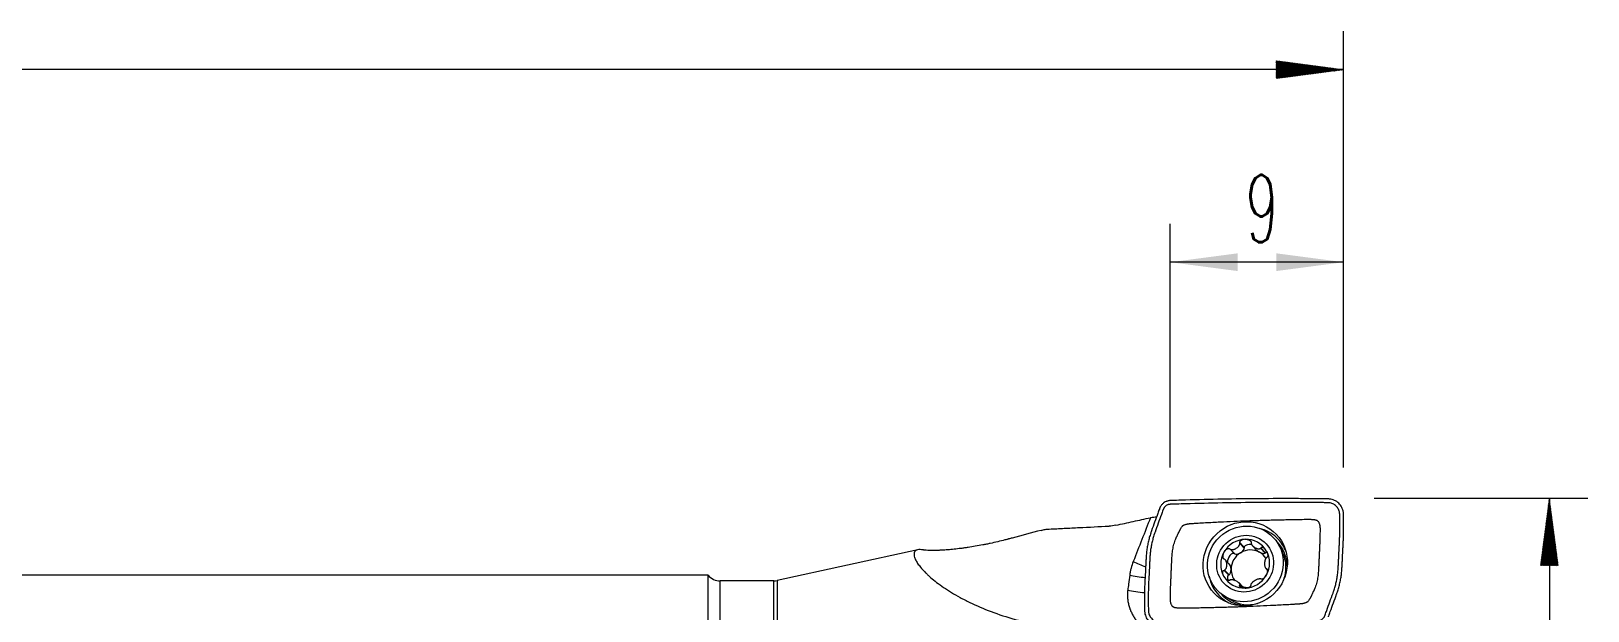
# Model space of a CAD drawing. Header units: millimetres. Extents: x -22 to 263, y -46 to 47.
# Drawn here: x 181.8 to 262.7, y 14.1 to 44.2 of the extents above; entities that cross this region are included whole.
import ezdxf

# ---------------------------------------------------------------- set-up
doc = ezdxf.new("R2010")
doc.units = ezdxf.units.MM
for name, color, linetype in [('1', 4, 'Continuous'), ('2', 7, 'Continuous'), ('SK2', 7, 'Continuous')]:
    doc.layers.add(name, color=color, linetype=linetype)
doc.styles.add('iso_b_vert', font='simplex.shx')
doc.dimstyles.get("Standard").update_dxf_attribs({"dimtxt": 0.18, "dimasz": 0.18, "dimexe": 0.18, "dimexo": 0.0625, "dimgap": 0.09, "dimtad": 1, "dimzin": 0, "dimdsep": 52, "dimtxsty": 'Standard', "dimcen": 0.09, "dimadec": 0, "dimazin": 0, "dimtfac": 1, "dimtdec": 4, "dimtofl": 0, "dimtmove": 0, "dimatfit": 3, "dimfxl": 1, "dimtolj": 1, "dimtzin": 0, "dimarcsym": 0})

# ---------------------------------------------------------------- blocks, each defined once
blk = doc.blocks.new('_U0')
at = {"layer": '2', "lineweight": 13}
for p, q in [((241, 21.5875), (241, 34.25)), ((250, 21.5875), (250, 34.25)), ((250, 32.25), (241, 32.25))]:
    blk.add_line(p, q, dxfattribs=at)
at = {"layer": '2', "lineweight": 18}
for points in [[(241, 32.25), (244.499998, 32.710784), (244.500002, 31.789216)], [(250, 32.25), (246.500002, 31.789216), (246.499998, 32.710784)]]:
    blk.add_solid(points, dxfattribs=at)
at = {"layer": '2', "lineweight": 18, "insert": (244.902767, 33.282634), "char_height": 3.5, "attachment_point": 7, "line_spacing_factor": 1.084337, "style": 'iso_b_vert'}
blk.add_mtext('\\W0.5742;9', dxfattribs=at)

msp = doc.modelspace()

# ---------------------------------------------------------------- hatches: boundary and pattern name
at = {"layer": '2', "lineweight": 13}
h = msp.add_hatch(dxfattribs=at)
h.set_pattern_fill('ANSI31', color=256, scale=0.0062, style=0)
h.paths.add_polyline_path([(260.685, 20), (261.146, 16.5), (260.224, 16.5)])
at = {"layer": 'SK2', "lineweight": 13}
h = msp.add_hatch(dxfattribs=at)
h.set_pattern_fill('ANSI31', color=256, scale=0.0062, style=0)
h.paths.add_polyline_path([(250, 42.25), (246.5, 41.789), (246.5, 42.711)])

# ---------------------------------------------------------------- linework, layer by layer
at = {"layer": '1', "lineweight": 18}
for p, q in [((227.883, 17.314), (220.585, 15.715)), ((244.093, 17.355), (244.332, 17.104)), ((244.349, 17.095), (244.332, 17.104)), ((244.606, 17.667), (244.844, 17.416)), ((244.844, 17.416), (244.844, 17.396)), ((245.274, 17.523), (245.5, 17.285)), ((245.706, 17.408), (245.945, 17.156)), ((245.945, 17.156), (245.928, 17.146)), ((246.802, 17.241), (246.652, 17.53)), ((243.799, 16.246), (244.038, 15.995)), ((244.082, 16.555), (243.848, 16.8)), ((245.961, 16.344), (246.056, 16.244)), ((246, 16.319), (246.053, 16.263)), ((217, 15.996), (61, 15.996)), ((217, -15.996), (217, 15.996)), ((220.413, 15.696), (217.625, 15.696)), ((244.054, 16.006), (244.038, 15.995)), ((244.777, 15.368), (244.551, 15.606)), ((244.606, 15.469), (244.727, 15.341)), ((243.858, 14.877), (244.138, 14.712))]:
    msp.add_line(p, q, dxfattribs=at)
at = {"layer": '1', "lineweight": 13}
for p, q in [((244.112, 17.344), (244.349, 17.095)), ((244.607, 17.645), (244.844, 17.396)), ((245.691, 17.395), (245.928, 17.146)), ((243.818, 16.255), (244.054, 16.006)), ((245.985, 16.326), (246.056, 16.251)), ((217.625, -15.696), (217.625, 15.696)), ((220.413, -15.696), (220.413, 15.696)), ((220.585, 15.715), (220.585, -15.715)), ((244.607, 15.487), (244.75, 15.337))]:
    msp.add_line(p, q, dxfattribs=at)
at = {"layer": '1', "lineweight": 18}
for centre, start, end in [((217.625, 16.496), 218.68219, 270), ((220.413, 16.496), 270, 282.36447)]:
    msp.add_arc(centre, 0.8, start, end, dxfattribs=at)
for centre, major_axis in [((244.891, 16.587), (-1.613, -1.531)), ((244.897, 16.58), (1.45, 1.377))]:
    msp.add_ellipse(centre, major_axis=major_axis, ratio=0.967679, dxfattribs=at)
at = {"layer": '1', "lineweight": 13}
msp.add_ellipse((244.886, 16.592), major_axis=(1.088, 1.033), ratio=0.967679, dxfattribs=at)
at = {"layer": '1', "lineweight": 18}
for centre, major_axis, ratio, start_param, end_param in [((244.886, 16.592), (0.935, 0.888), 0.967679, 0.827671, 1.874868), ((244.886, 16.592), (0.935, 0.888), 0.967679, -0.219527, 0.827671), ((245.064, 16.405), (1.537, 1.459), 0.967679, 0, 0.058275), ((245.064, 16.405), (1.537, 1.459), 0.967679, -0.359655, 0), ((244.886, 16.592), (0.935, 0.888), 0.967679, 1.874868, 2.922066), ((244.164, 16.856), (0.15, 0.261), 0.474014, -0.149393, 2.587837), ((245.138, 16.327), (0.721, 0.685), 0.967679, 1.35127, 2.398467), ((244.576, 17.28), (0.257, 0.158), 0.472759, -2.866186, -1.579301), ((244.576, 17.28), (0.257, 0.158), 0.472759, -1.579301, -0.292417), ((245.138, 16.327), (0.721, 0.685), 0.967679, 0.304072, 1.35127), ((245.138, 17.448), (0.298, 0.013), 0.485333, 1.183374, -3.001514), ((245.7, 17.317), (0.259, -0.139), 0.500268, -2.193508, -1.583326), ((245.138, 16.327), (0.721, 0.685), 0.967679, -0.186049, 0.304072), ((245.7, 17.317), (0.259, -0.139), 0.500268, -1.583326, -0.296441), ((246.112, 16.919), (0.148, -0.253), 0.501724, 2.748659, -2.971353), ((244.886, 16.592), (0.935, 0.888), 0.967679, -1.266724, -0.219527), ((245.129, 16.336), (1.383, 1.313), 0.967679, -0.743125, -0.271592), ((244.014, 16.29), (0.003, 0.297), 0.488031, -1.549814, -0.26293), ((244.014, 16.29), (0.003, 0.297), 0.488031, -2.836699, -1.549814), ((245.138, 16.327), (-0.721, -0.685), 0.967679, -0.743125, -0.091212), ((245.129, 16.336), (1.383, 1.313), 0.967679, -1.045209, -0.743126), ((244.886, 16.592), (0.935, 0.888), 0.967679, 2.922066, -2.313922), ((244.164, 15.734), (0.148, -0.253), 0.501724, 2.990086, -1.842014), ((245.138, 16.327), (0.721, 0.685), 0.967679, -2.758016, -2.36476), ((244.886, 16.592), (0.935, 0.888), 0.967679, -2.313922, -1.266724), ((245.064, 16.405), (1.537, 1.459), 0.967679, 3.135563, -2.781921), ((245.129, 16.336), (1.383, 1.313), 0.967679, -2.869984, -2.096464)]:
    msp.add_ellipse(centre, major_axis=major_axis, ratio=ratio, start_param=start_param, end_param=end_param, dxfattribs=at)
at = {"layer": '1', "lineweight": 13}
for centre, major_axis, ratio, start_param, end_param in [((245.064, 16.405), (1.537, 1.459), 0.967679, 0.058275, 0.549444), ((245.114, 16.352), (1.443, 1.37), 0.967679, 0, 0.050618), ((245.114, 16.352), (1.443, 1.37), 0.967679, -0.715833, 0), ((239.633, 16.575), (0.925, -0.379), 0.106268, -2.171321, -1.434695), ((239.497, 16.058), (0.993, -0.122), 0.163521, -2.206158, -1.353915), ((245.064, 16.405), (1.537, 1.459), 0.967679, 2.592068, 3.135563), ((239.402, 15.281), (0.993, -0.122), 0.163521, -2.213788, -1.2806), ((245.114, 16.352), (1.443, 1.37), 0.967679, 3.090992, -2.425743)]:
    msp.add_ellipse(centre, major_axis=major_axis, ratio=ratio, start_param=start_param, end_param=end_param, dxfattribs=at)
at = {"layer": '1', "lineweight": 18}
for points, knots in [([(249.192, 19.758), (249.21, 19.758), (249.245, 19.756), (249.313, 19.746), (249.396, 19.723), (249.488, 19.679), (249.573, 19.621), (249.646, 19.549), (249.706, 19.467), (249.753, 19.375), (249.779, 19.294), (249.792, 19.226), (249.796, 19.188), (249.797, 19.163), (249.798, 19.149), (249.798, 19.135), (249.798, 19.115), (249.799, 19.09), (249.801, 18.992), (249.803, 18.823), (249.805, 18.585), (249.804, 18.348), (249.801, 18.149), (249.797, 18.021), (249.796, 17.966), (249.795, 17.946), (249.795, 17.934), (249.794, 17.924), (249.794, 17.914), (249.793, 17.902), (249.793, 17.887), (249.791, 17.837), (249.788, 17.753), (249.781, 17.594), (249.768, 17.317), (249.751, 17), (249.735, 16.693), (249.727, 16.534), (249.722, 16.435), (249.72, 16.386), (249.715, 16.308), (249.705, 16.172), (249.682, 15.978), (249.643, 15.747), (249.591, 15.517), (249.538, 15.329), (249.496, 15.198), (249.471, 15.123), (249.403, 14.937), (249.287, 14.614), (249.15, 14.235), (249.067, 14.003), (249.033, 13.91), (249.027, 13.894), (249.021, 13.878), (249.013, 13.86), (248.991, 13.817), (248.948, 13.757), (248.879, 13.699), (248.822, 13.668), (248.777, 13.65), (248.739, 13.638), (248.703, 13.632), (248.679, 13.629), (248.667, 13.629), (248.654, 13.628), (248.634, 13.627), (248.609, 13.627), (248.43, 13.621), (247.625, 13.595), (246.192, 13.559), (244.283, 13.532), (242.693, 13.527), (241.58, 13.533), (241.023, 13.538), (240.745, 13.541), (240.606, 13.543), (240.537, 13.544), (240.5, 13.544), (240.48, 13.544), (240.467, 13.545), (240.459, 13.545), (240.45, 13.545), (240.436, 13.546), (240.407, 13.548), (240.347, 13.557), (240.264, 13.58), (240.171, 13.624), (240.087, 13.682), (240.014, 13.754), (239.953, 13.836), (239.907, 13.927), (239.88, 14.009), (239.868, 14.077), (239.864, 14.115), (239.862, 14.14), (239.862, 14.153), (239.861, 14.168), (239.861, 14.188), (239.861, 14.213), (239.859, 14.311), (239.856, 14.48), (239.854, 14.717), (239.855, 14.955), (239.859, 15.153), (239.862, 15.282), (239.864, 15.337), (239.865, 15.357), (239.865, 15.369), (239.865, 15.379), (239.866, 15.389), (239.866, 15.401), (239.867, 15.416), (239.868, 15.466), (239.871, 15.55), (239.878, 15.708), (239.892, 15.986), (239.909, 16.303), (239.925, 16.61), (239.933, 16.769), (239.938, 16.868), (239.94, 16.917), (239.944, 16.995), (239.955, 17.131), (239.978, 17.325), (240.017, 17.556), (240.068, 17.785), (240.121, 17.974), (240.163, 18.105), (240.189, 18.179), (240.256, 18.366), (240.372, 18.688), (240.509, 19.068), (240.593, 19.3), (240.626, 19.393), (240.632, 19.409), (240.638, 19.424), (240.646, 19.443), (240.669, 19.486), (240.712, 19.545), (240.78, 19.604), (240.837, 19.635), (240.882, 19.653), (240.921, 19.665), (240.957, 19.671), (240.98, 19.673), (240.992, 19.674), (241.006, 19.675), (241.025, 19.675), (241.05, 19.676), (241.229, 19.682), (242.035, 19.708), (243.467, 19.744), (245.376, 19.771), (246.967, 19.776), (248.08, 19.77), (248.636, 19.765), (248.944, 19.761), (249.103, 19.759), (249.183, 19.758), (249.192, 19.758)], [0, 0, 0, 0, 0.001953, 0.003906, 0.007812, 0.011719, 0.015625, 0.019531, 0.023438, 0.027344, 0.03125, 0.033203, 0.035156, 0.035645, 0.036133, 0.036621, 0.037109, 0.038086, 0.039062, 0.046875, 0.054688, 0.0625, 0.070312, 0.074219, 0.075195, 0.075684, 0.076172, 0.076416, 0.07666, 0.077148, 0.077637, 0.078125, 0.082031, 0.085938, 0.09375, 0.109375, 0.117188, 0.124023, 0.125, 0.126953, 0.128906, 0.132812, 0.140625, 0.148438, 0.15625, 0.164062, 0.167969, 0.169922, 0.171875, 0.1875, 0.203125, 0.210938, 0.211914, 0.212402, 0.212891, 0.213867, 0.214844, 0.21875, 0.222656, 0.225586, 0.226562, 0.228516, 0.230469, 0.230957, 0.231445, 0.231934, 0.232422, 0.233398, 0.234375, 0.25, 0.3125, 0.375, 0.4375, 0.46875, 0.484375, 0.492188, 0.496094, 0.498047, 0.499023, 0.499634, 0.5, 0.500366, 0.500488, 0.500977, 0.501953, 0.503906, 0.507812, 0.511719, 0.515625, 0.519531, 0.523438, 0.527344, 0.53125, 0.533203, 0.535156, 0.535645, 0.536133, 0.536621, 0.537109, 0.538086, 0.539062, 0.546875, 0.554688, 0.5625, 0.570312, 0.574219, 0.575195, 0.575684, 0.576172, 0.576416, 0.57666, 0.577148, 0.577637, 0.578125, 0.582031, 0.585938, 0.59375, 0.609375, 0.617188, 0.624023, 0.625, 0.626953, 0.628906, 0.632812, 0.640625, 0.648438, 0.65625, 0.664062, 0.667969, 0.669922, 0.671875, 0.6875, 0.703125, 0.710938, 0.711914, 0.712402, 0.712891, 0.713867, 0.714844, 0.71875, 0.722656, 0.725586, 0.726562, 0.728516, 0.730469, 0.730957, 0.731445, 0.731934, 0.732422, 0.733398, 0.734375, 0.75, 0.8125, 0.875, 0.9375, 0.96875, 0.984375, 0.992188, 0.999023, 1, 1, 1, 1]), ([(240.445, 19.465), (240.444, 19.462), (240.44, 19.45), (240.409, 19.365), (240.323, 19.126), (240.187, 18.749), (240.077, 18.443), (240.019, 18.284), (240.017, 18.277)], [0, 0, 0, 0, 0.005762, 0.02963, 0.220574, 0.60246, 0.984346, 1, 1, 1, 1]), ([(241, 19.871), (240.996, 19.871), (240.987, 19.87), (240.971, 19.869), (240.935, 19.866), (240.881, 19.857), (240.824, 19.839), (240.756, 19.812), (240.671, 19.765), (240.568, 19.678), (240.503, 19.588), (240.469, 19.524), (240.457, 19.496), (240.449, 19.476), (240.446, 19.468), (240.445, 19.465)], [0, 0, 0, 0, 0.016627, 0.041512, 0.066396, 0.165935, 0.265474, 0.315244, 0.464552, 0.66363, 0.862708, 0.912477, 0.962247, 0.987131, 1, 1, 1, 1]), ([(248.71, 19.961), (248.556, 19.962), (248.083, 19.967), (246.973, 19.972), (245.381, 19.967), (243.47, 19.94), (242.033, 19.904), (241.231, 19.879), (241.05, 19.873), (241.025, 19.872), (241.009, 19.871), (241.002, 19.871), (241, 19.871)], [0, 0, 0, 0, 0.060095, 0.184039, 0.431927, 0.679814, 0.927702, 0.989674, 0.993547, 0.997421, 0.999357, 1, 1, 1, 1]), ([(249.202, 19.955), (249.191, 19.955), (249.112, 19.956), (248.953, 19.958), (248.799, 19.96), (248.715, 19.961), (248.71, 19.961)], [0, 0, 0, 0, 0.058969, 0.484374, 0.970551, 1, 1, 1, 1]), ([(249.995, 19.155), (249.995, 19.157), (249.995, 19.164), (249.994, 19.177), (249.992, 19.211), (249.987, 19.262), (249.97, 19.351), (249.936, 19.457), (249.875, 19.576), (249.795, 19.683), (249.699, 19.776), (249.589, 19.852), (249.467, 19.909), (249.359, 19.939), (249.27, 19.952), (249.225, 19.954), (249.203, 19.955)], [0, 0, 0, 0, 0.003982, 0.017442, 0.030902, 0.08474, 0.138579, 0.246257, 0.353934, 0.461612, 0.56929, 0.676967, 0.784645, 0.892322, 0.946161, 1, 1, 1, 1]), ([(238.18, 18.589), (238.478, 18.655), (238.776, 18.72), (239.372, 18.851), (239.671, 18.915), (239.97, 18.979)], [0, 0, 0, 0, 0.5, 0.5, 1, 1, 1, 1]), ([(241.673, 18.584), (241.673, 18.584), (241.674, 18.585), (241.676, 18.586), (241.679, 18.587), (241.686, 18.59), (241.7, 18.597), (241.727, 18.608), (241.767, 18.623), (241.803, 18.634), (241.825, 18.64), (241.831, 18.641), (241.834, 18.642), (241.837, 18.643), (241.843, 18.645), (241.852, 18.647), (241.862, 18.649), (241.883, 18.654), (241.916, 18.661), (241.955, 18.667), (241.989, 18.671), (242.015, 18.674), (242.033, 18.676), (242.05, 18.677), (242.048, 18.677), (242.064, 18.678)], [0, 0, 0, 0, 0.000109, 0.007969, 0.015828, 0.031546, 0.062982, 0.125855, 0.2516, 0.377346, 0.408782, 0.416641, 0.4245, 0.432359, 0.440218, 0.471655, 0.503091, 0.518809, 0.628837, 0.754582, 0.817455, 0.880328, 0.9432, 0.974637, 1, 1, 1, 1]), ([(242.064, 18.678), (242.068, 18.678), (242.086, 18.679), (242.144, 18.683), (242.296, 18.692), (242.501, 18.704), (242.955, 18.73), (243.803, 18.774), (244.564, 18.807), (245.135, 18.827), (245.294, 18.833), (245.548, 18.841), (245.992, 18.855), (246.624, 18.872), (247.253, 18.885), (247.706, 18.892), (247.912, 18.895), (248.062, 18.897), (248.12, 18.898), (248.14, 18.898), (248.143, 18.898)], [0, 0, 0, 0, 0.005977, 0.021447, 0.036918, 0.067858, 0.129739, 0.253502, 0.485556, 0.501026, 0.531967, 0.562907, 0.624789, 0.748551, 0.872313, 0.934194, 0.965135, 0.980605, 0.996075, 1, 1, 1, 1]), ([(248.143, 18.898), (248.168, 18.898), (248.179, 18.898), (248.204, 18.898), (248.235, 18.898), (248.278, 18.897), (248.329, 18.894), (248.39, 18.89), (248.452, 18.883), (248.502, 18.876), (248.543, 18.868), (248.583, 18.858), (248.62, 18.841), (248.653, 18.816), (248.673, 18.794), (248.692, 18.769), (248.713, 18.734), (248.73, 18.697), (248.743, 18.658), (248.75, 18.634), (248.756, 18.604), (248.764, 18.564), (248.771, 18.508), (248.775, 18.456), (248.776, 18.421), (248.776, 18.399), (248.776, 18.389), (248.776, 18.384), (248.776, 18.384)], [0, 0, 0, 0, 0.027382, 0.058743, 0.090103, 0.121463, 0.184183, 0.246904, 0.309624, 0.372345, 0.403705, 0.435065, 0.497785, 0.529146, 0.560506, 0.591866, 0.623226, 0.685947, 0.717307, 0.748667, 0.764347, 0.811387, 0.874108, 0.936828, 0.968188, 0.983869, 0.999549, 1, 1, 1, 1]), ([(249.916, 16.386), (249.917, 16.404), (249.919, 16.433), (249.924, 16.531), (249.932, 16.691), (249.947, 16.999), (249.964, 17.318), (249.978, 17.597), (249.986, 17.756), (249.99, 17.84), (249.993, 17.89), (249.993, 17.905), (249.994, 17.918), (249.995, 17.928), (249.995, 17.938), (249.995, 17.95), (249.995, 17.97), (249.996, 18.025), (249.998, 18.154), (250, 18.353), (250, 18.592), (249.999, 18.831), (249.997, 19), (249.996, 19.1), (249.995, 19.125), (249.995, 19.143), (249.995, 19.152), (249.995, 19.155)], [0, 0, 0, 0, 0.020172, 0.030957, 0.106451, 0.19273, 0.365288, 0.451567, 0.494707, 0.537846, 0.543238, 0.548631, 0.554023, 0.55672, 0.559416, 0.564808, 0.570201, 0.580986, 0.624125, 0.710404, 0.796683, 0.882962, 0.969241, 0.980026, 0.990811, 0.996203, 1, 1, 1, 1]), ([(234.288, 18.323), (233.79, 18.191), (233.29, 18.058), (232.728, 17.908), (232.665, 17.892), (232.587, 17.871), (232.572, 17.867), (232.54, 17.858), (232.494, 17.846), (232.446, 17.834), (232.289, 17.793), (232.163, 17.762), (231.907, 17.701), (231.779, 17.672), (231.617, 17.637), (231.584, 17.63), (231.519, 17.617), (231.487, 17.61), (231.389, 17.59), (231.324, 17.577), (231.13, 17.54), (231.002, 17.516), (230.748, 17.473), (230.622, 17.453), (230.436, 17.425), (230.374, 17.416), (230.281, 17.403), (230.25, 17.399), (230.189, 17.391), (230.159, 17.387), (230.007, 17.368), (229.89, 17.354), (229.661, 17.331), (229.551, 17.321), (229.337, 17.304), (229.234, 17.297), (229.11, 17.29), (229.085, 17.289), (229.037, 17.286), (228.966, 17.283), (228.898, 17.281), (228.768, 17.277), (228.687, 17.276), (228.576, 17.277), (228.54, 17.277), (228.49, 17.278), (228.474, 17.279), (228.442, 17.28), (228.427, 17.28), (228.352, 17.284), (228.302, 17.287), (228.239, 17.294), (228.22, 17.297), (228.199, 17.3), (228.195, 17.301), (228.188, 17.302), (228.184, 17.303), (228.173, 17.305), (228.166, 17.307), (228.13, 17.313), (228.103, 17.317), (227.972, 17.331), (227.887, 17.323), (227.759, 17.269), (227.717, 17.224), (227.69, 17.127), (227.687, 17.09), (227.694, 17.007), (227.705, 16.961), (227.726, 16.898), (227.731, 16.885), (227.742, 16.858), (227.759, 16.817), (227.78, 16.775), (227.828, 16.686), (227.867, 16.624), (228.008, 16.425), (228.132, 16.279), (228.33, 16.082), (228.371, 16.041), (228.459, 15.96), (228.505, 15.918), (228.65, 15.793), (228.754, 15.707), (229.091, 15.449), (229.346, 15.273), (229.776, 15.012), (229.927, 14.925), (230.165, 14.795), (230.287, 14.731), (230.413, 14.667), (230.498, 14.624), (230.541, 14.603), (230.932, 14.414), (231.304, 14.254), (232.088, 13.957), (232.502, 13.82), (233.044, 13.666), (233.153, 13.636), (233.375, 13.577), (233.487, 13.549), (233.826, 13.467), (234.055, 13.416), (234.288, 13.37)], [0, 0, 0, 0, 0.0625, 0.0625, 0.070312, 0.070312, 0.072266, 0.072266, 0.074219, 0.078125, 0.078125, 0.09375, 0.09375, 0.109375, 0.109375, 0.113281, 0.113281, 0.117187, 0.117187, 0.125, 0.125, 0.140625, 0.140625, 0.15625, 0.15625, 0.164062, 0.164062, 0.167969, 0.167969, 0.171875, 0.171875, 0.1875, 0.1875, 0.203125, 0.203125, 0.21875, 0.21875, 0.222656, 0.222656, 0.226562, 0.234375, 0.234375, 0.25, 0.25, 0.257812, 0.257812, 0.261719, 0.261719, 0.265625, 0.265625, 0.28125, 0.28125, 0.289062, 0.289062, 0.291016, 0.291016, 0.292969, 0.292969, 0.296875, 0.296875, 0.3125, 0.3125, 0.375, 0.375, 0.4375, 0.4375, 0.46875, 0.46875, 0.5, 0.5, 0.507812, 0.507812, 0.515625, 0.53125, 0.53125, 0.5625, 0.5625, 0.625, 0.625, 0.640625, 0.640625, 0.65625, 0.65625, 0.6875, 0.6875, 0.75, 0.75, 0.78125, 0.78125, 0.796875, 0.804688, 0.804688, 0.8125, 0.8125, 0.875, 0.875, 0.9375, 0.9375, 0.953125, 0.953125, 0.96875, 0.96875, 1, 1, 1, 1]), ([(234.717, 18.39), (234.976, 18.404), (235.235, 18.417), (235.752, 18.443), (236.011, 18.456), (236.786, 18.494), (237.301, 18.519), (237.817, 18.541)], [0, 0, 0, 0, 0.25, 0.25, 0.5, 0.5, 1, 1, 1, 1]), ([(240.017, 18.277), (240.012, 18.264), (240.001, 18.232), (239.977, 18.161), (239.933, 18.024), (239.877, 17.827), (239.824, 17.588), (239.783, 17.346), (239.759, 17.144), (239.748, 17.002), (239.744, 16.94), (239.743, 16.918), (239.743, 16.917)], [0, 0, 0, 0, 0.029559, 0.07354, 0.161503, 0.337428, 0.513353, 0.689279, 0.865204, 0.953166, 0.997148, 1, 1, 1, 1]), ([(241.081, 16.834), (241.083, 16.884), (241.088, 16.977), (241.105, 17.165), (241.132, 17.353), (241.172, 17.54), (241.21, 17.678), (241.248, 17.79), (241.279, 17.869), (241.295, 17.905), (241.306, 17.93), (241.311, 17.941), (241.313, 17.945), (241.313, 17.945)], [0, 0, 0, 0, 0.121163, 0.246485, 0.497129, 0.62245, 0.747772, 0.873094, 0.935755, 0.967086, 0.982751, 0.998416, 1, 1, 1, 1]), ([(241.313, 17.945), (241.314, 17.948), (241.318, 17.957), (241.325, 17.971), (241.333, 17.987), (241.343, 18.009), (241.364, 18.054), (241.394, 18.118), (241.428, 18.19), (241.452, 18.24), (241.467, 18.269), (241.473, 18.284), (241.477, 18.29), (241.477, 18.29)], [0, 0, 0, 0, 0.014067, 0.061013, 0.123608, 0.186204, 0.248799, 0.49918, 0.749561, 0.874752, 0.937347, 0.999943, 1, 1, 1, 1]), ([(241.477, 18.29), (241.48, 18.297), (241.487, 18.311), (241.5, 18.336), (241.511, 18.358), (241.52, 18.374), (241.523, 18.379), (241.526, 18.384), (241.529, 18.391), (241.534, 18.398), (241.545, 18.417), (241.57, 18.458), (241.603, 18.508), (241.635, 18.549), (241.653, 18.567), (241.662, 18.576), (241.667, 18.58), (241.67, 18.583), (241.672, 18.584), (241.673, 18.584)], [0, 0, 0, 0, 0.06245, 0.124961, 0.249982, 0.265609, 0.281237, 0.300772, 0.312492, 0.343748, 0.375003, 0.500024, 0.750066, 0.875088, 0.937598, 0.968853, 0.984481, 0.992295, 1, 1, 1, 1]), ([(244.886, 17.858), (244.853, 17.857), (244.821, 17.853), (244.773, 17.843), (244.757, 17.839), (244.726, 17.829), (244.71, 17.823), (244.681, 17.808), (244.667, 17.8), (244.648, 17.786), (244.641, 17.781), (244.63, 17.77), (244.624, 17.764), (244.617, 17.754), (244.615, 17.751), (244.611, 17.744), (244.609, 17.74), (244.604, 17.729), (244.602, 17.722), (244.6, 17.71), (244.599, 17.706), (244.599, 17.698), (244.599, 17.694), (244.601, 17.682), (244.603, 17.674), (244.606, 17.667)], [0, 0, 0, 0, 0.25, 0.25, 0.375, 0.375, 0.5, 0.5, 0.625, 0.625, 0.6875, 0.6875, 0.75, 0.75, 0.78125, 0.78125, 0.8125, 0.8125, 0.875, 0.875, 0.90625, 0.90625, 0.9375, 0.9375, 1, 1, 1, 1]), ([(244.886, 17.858), (244.919, 17.859), (244.952, 17.858), (245.001, 17.851), (245.018, 17.847), (245.05, 17.839), (245.066, 17.834), (245.097, 17.822), (245.112, 17.815), (245.133, 17.802), (245.14, 17.797), (245.153, 17.787), (245.159, 17.781), (245.17, 17.769), (245.175, 17.762), (245.182, 17.752), (245.184, 17.748), (245.188, 17.741), (245.189, 17.737), (245.193, 17.725), (245.195, 17.717), (245.196, 17.702), (245.195, 17.694), (245.194, 17.686)], [0, 0, 0, 0, 0.25, 0.25, 0.375, 0.375, 0.5, 0.5, 0.625, 0.625, 0.6875, 0.6875, 0.75, 0.75, 0.8125, 0.8125, 0.84375, 0.84375, 0.875, 0.875, 0.9375, 0.9375, 1, 1, 1, 1]), ([(248.768, 17.853), (248.768, 17.853), (248.768, 17.848), (248.767, 17.829), (248.766, 17.799), (248.763, 17.743), (248.758, 17.633), (248.751, 17.475), (248.742, 17.286), (248.734, 17.097), (248.726, 16.907), (248.717, 16.719), (248.71, 16.565), (248.704, 16.431), (248.702, 16.368), (248.7, 16.341), (248.7, 16.341)], [0, 0, 0, 0, 0.001347, 0.016946, 0.032546, 0.063745, 0.126144, 0.250941, 0.375739, 0.500536, 0.625333, 0.750131, 0.874928, 0.937327, 0.999725, 1, 1, 1, 1]), ([(248.776, 18.384), (248.776, 18.381), (248.776, 18.367), (248.776, 18.344), (248.775, 18.311), (248.774, 18.227), (248.773, 18.12), (248.771, 18.019), (248.77, 17.961), (248.77, 17.945), (248.77, 17.936), (248.769, 17.928), (248.769, 17.912), (248.769, 17.892), (248.768, 17.873), (248.768, 17.862), (248.768, 17.858), (248.768, 17.853)], [0, 0, 0, 0, 0.011289, 0.062162, 0.124775, 0.25, 0.50045, 0.750901, 0.813514, 0.829167, 0.84482, 0.860473, 0.876126, 0.938739, 0.970045, 0.985698, 1, 1, 1, 1]), ([(243.787, 17.189), (243.771, 17.16), (243.756, 17.13), (243.74, 17.083), (243.735, 17.067), (243.727, 17.034), (243.724, 17.018), (243.721, 16.984), (243.72, 16.968), (243.722, 16.943), (243.723, 16.935), (243.726, 16.918), (243.729, 16.91), (243.733, 16.899), (243.734, 16.895), (243.738, 16.887), (243.74, 16.883), (243.746, 16.873), (243.751, 16.866), (243.76, 16.858), (243.763, 16.855), (243.77, 16.85), (243.773, 16.848), (243.784, 16.842), (243.791, 16.839), (243.799, 16.837)], [0, 0, 0, 0, 0.25, 0.25, 0.375, 0.375, 0.5, 0.5, 0.625, 0.625, 0.6875, 0.6875, 0.75, 0.75, 0.78125, 0.78125, 0.8125, 0.8125, 0.875, 0.875, 0.90625, 0.90625, 0.9375, 0.9375, 1, 1, 1, 1]), ([(243.787, 17.189), (243.803, 17.218), (243.822, 17.246), (243.854, 17.284), (243.865, 17.296), (243.889, 17.32), (243.902, 17.331), (243.929, 17.35), (243.943, 17.359), (243.965, 17.37), (243.972, 17.373), (243.988, 17.379), (243.996, 17.381), (244.012, 17.384), (244.02, 17.384), (244.033, 17.384), (244.037, 17.384), (244.045, 17.382), (244.049, 17.381), (244.06, 17.378), (244.068, 17.375), (244.081, 17.366), (244.087, 17.361), (244.093, 17.355)], [0, 0, 0, 0, 0.25, 0.25, 0.375, 0.375, 0.5, 0.5, 0.625, 0.625, 0.6875, 0.6875, 0.75, 0.75, 0.8125, 0.8125, 0.84375, 0.84375, 0.875, 0.875, 0.9375, 0.9375, 1, 1, 1, 1]), ([(244.112, 17.344), (244.124, 17.337), (244.136, 17.332), (244.156, 17.327), (244.163, 17.326), (244.176, 17.324), (244.183, 17.323), (244.204, 17.322), (244.217, 17.322), (244.245, 17.325), (244.258, 17.327), (244.286, 17.332), (244.299, 17.335), (244.326, 17.343), (244.339, 17.348), (244.365, 17.359), (244.377, 17.364), (244.402, 17.377), (244.414, 17.384), (244.45, 17.405), (244.473, 17.422), (244.514, 17.458), (244.534, 17.477), (244.559, 17.51), (244.567, 17.521), (244.581, 17.544), (244.587, 17.556), (244.595, 17.574), (244.597, 17.58), (244.601, 17.593), (244.603, 17.599), (244.607, 17.619), (244.608, 17.632), (244.607, 17.645)], [0, 0, 0, 0, 0.0625, 0.0625, 0.09375, 0.09375, 0.125, 0.125, 0.1875, 0.1875, 0.25, 0.25, 0.3125, 0.3125, 0.375, 0.375, 0.4375, 0.4375, 0.5, 0.5, 0.625, 0.625, 0.75, 0.75, 0.8125, 0.8125, 0.875, 0.875, 0.90625, 0.90625, 0.9375, 0.9375, 1, 1, 1, 1]), ([(245.196, 17.664), (245.197, 17.651), (245.201, 17.638), (245.208, 17.619), (245.211, 17.613), (245.217, 17.6), (245.22, 17.594), (245.23, 17.577), (245.238, 17.565), (245.255, 17.543), (245.265, 17.533), (245.284, 17.512), (245.294, 17.503), (245.315, 17.484), (245.325, 17.476), (245.348, 17.459), (245.359, 17.451), (245.382, 17.436), (245.394, 17.429), (245.429, 17.41), (245.454, 17.399), (245.503, 17.381), (245.528, 17.375), (245.565, 17.369), (245.577, 17.368), (245.602, 17.368), (245.614, 17.368), (245.632, 17.371), (245.637, 17.372), (245.649, 17.375), (245.655, 17.376), (245.671, 17.383), (245.682, 17.388), (245.691, 17.395)], [0, 0, 0, 0, 0.0625, 0.0625, 0.09375, 0.09375, 0.125, 0.125, 0.1875, 0.1875, 0.25, 0.25, 0.3125, 0.3125, 0.375, 0.375, 0.4375, 0.4375, 0.5, 0.5, 0.625, 0.625, 0.75, 0.75, 0.8125, 0.8125, 0.875, 0.875, 0.90625, 0.90625, 0.9375, 0.9375, 1, 1, 1, 1]), ([(245.986, 17.261), (245.969, 17.289), (245.951, 17.315), (245.92, 17.352), (245.909, 17.363), (245.886, 17.385), (245.874, 17.395), (245.849, 17.413), (245.836, 17.421), (245.816, 17.431), (245.809, 17.433), (245.795, 17.438), (245.787, 17.44), (245.777, 17.441), (245.773, 17.441), (245.766, 17.441), (245.762, 17.441), (245.752, 17.44), (245.745, 17.438), (245.735, 17.434), (245.732, 17.432), (245.726, 17.429), (245.723, 17.427), (245.715, 17.42), (245.71, 17.414), (245.706, 17.408)], [0, 0, 0, 0, 0.25, 0.25, 0.375, 0.375, 0.5, 0.5, 0.625, 0.625, 0.6875, 0.6875, 0.75, 0.75, 0.78125, 0.78125, 0.8125, 0.8125, 0.875, 0.875, 0.90625, 0.90625, 0.9375, 0.9375, 1, 1, 1, 1]), ([(245.986, 17.261), (246.002, 17.233), (246.017, 17.204), (246.034, 17.158), (246.039, 17.142), (246.048, 17.11), (246.052, 17.094), (246.057, 17.061), (246.058, 17.044), (246.058, 17.019), (246.058, 17.011), (246.056, 16.995), (246.055, 16.986), (246.051, 16.97), (246.048, 16.963), (246.043, 16.952), (246.042, 16.948), (246.038, 16.941), (246.036, 16.938), (246.029, 16.929), (246.024, 16.924), (246.012, 16.915), (246.007, 16.912), (246, 16.909)], [0, 0, 0, 0, 0.25, 0.25, 0.375, 0.375, 0.5, 0.5, 0.625, 0.625, 0.6875, 0.6875, 0.75, 0.75, 0.8125, 0.8125, 0.84375, 0.84375, 0.875, 0.875, 0.9375, 0.9375, 1, 1, 1, 1]), ([(239.077, 16.708), (239.031, 16.593), (238.993, 16.477), (238.947, 16.299), (238.933, 16.24), (238.91, 16.12), (238.9, 16.06), (238.892, 15.999)], [0, 0, 0, 0, 0.5, 0.5, 0.75, 0.75, 1, 1, 1, 1]), ([(239.743, 16.917), (239.742, 16.898), (239.741, 16.87), (239.736, 16.771), (239.728, 16.612), (239.712, 16.303), (239.696, 15.985), (239.682, 15.706), (239.674, 15.547), (239.669, 15.462), (239.667, 15.412), (239.666, 15.398), (239.665, 15.385), (239.665, 15.375), (239.665, 15.365), (239.664, 15.353), (239.664, 15.333), (239.663, 15.278), (239.661, 15.149), (239.66, 14.949), (239.659, 14.71), (239.66, 14.472), (239.662, 14.302), (239.664, 14.203), (239.664, 14.178), (239.665, 14.16), (239.665, 14.151), (239.665, 14.147)], [0, 0, 0, 0, 0.020171, 0.030956, 0.10645, 0.192729, 0.365287, 0.451566, 0.494705, 0.537845, 0.543237, 0.54863, 0.554022, 0.556718, 0.559414, 0.564807, 0.570199, 0.580984, 0.624124, 0.710403, 0.796682, 0.88296, 0.969239, 0.980024, 0.990809, 0.996202, 1, 1, 1, 1]), ([(241.013, 15.321), (241.013, 15.322), (241.013, 15.327), (241.014, 15.346), (241.016, 15.376), (241.018, 15.432), (241.023, 15.542), (241.03, 15.699), (241.039, 15.888), (241.047, 16.077), (241.055, 16.267), (241.064, 16.456), (241.071, 16.613), (241.076, 16.739), (241.079, 16.802), (241.08, 16.829)], [0, 0, 0, 0, 0.001347, 0.016951, 0.032555, 0.063763, 0.126179, 0.25101, 0.375842, 0.500674, 0.625505, 0.750337, 0.875168, 0.937584, 1, 1, 1, 1]), ([(243.787, 15.922), (243.771, 15.95), (243.756, 15.979), (243.74, 16.025), (243.735, 16.04), (243.727, 16.071), (243.724, 16.086), (243.721, 16.118), (243.72, 16.133), (243.722, 16.156), (243.723, 16.164), (243.726, 16.179), (243.729, 16.186), (243.734, 16.2), (243.738, 16.207), (243.744, 16.216), (243.747, 16.219), (243.752, 16.225), (243.754, 16.227), (243.763, 16.234), (243.77, 16.238), (243.784, 16.244), (243.791, 16.246), (243.799, 16.246)], [0, 0, 0, 0, 0.25, 0.25, 0.375, 0.375, 0.5, 0.5, 0.625, 0.625, 0.6875, 0.6875, 0.75, 0.75, 0.8125, 0.8125, 0.84375, 0.84375, 0.875, 0.875, 0.9375, 0.9375, 1, 1, 1, 1]), ([(243.818, 16.255), (243.829, 16.26), (243.84, 16.267), (243.854, 16.28), (243.858, 16.284), (243.866, 16.294), (243.87, 16.299), (243.882, 16.314), (243.888, 16.325), (243.9, 16.347), (243.905, 16.359), (243.915, 16.383), (243.919, 16.396), (243.925, 16.421), (243.928, 16.434), (243.932, 16.461), (243.934, 16.474), (243.936, 16.501), (243.937, 16.515), (243.937, 16.556), (243.934, 16.584), (243.926, 16.638), (243.919, 16.666), (243.905, 16.705), (243.9, 16.718), (243.888, 16.743), (243.882, 16.756), (243.87, 16.773), (243.866, 16.779), (243.858, 16.789), (243.854, 16.795), (243.84, 16.81), (243.829, 16.818), (243.818, 16.826)], [0, 0, 0, 0, 0.0625, 0.0625, 0.09375, 0.09375, 0.125, 0.125, 0.1875, 0.1875, 0.25, 0.25, 0.3125, 0.3125, 0.375, 0.375, 0.4375, 0.4375, 0.5, 0.5, 0.625, 0.625, 0.75, 0.75, 0.8125, 0.8125, 0.875, 0.875, 0.90625, 0.90625, 0.9375, 0.9375, 1, 1, 1, 1]), ([(245.985, 16.897), (245.976, 16.889), (245.968, 16.879), (245.957, 16.864), (245.954, 16.858), (245.947, 16.847), (245.944, 16.841), (245.936, 16.823), (245.931, 16.81), (245.922, 16.784), (245.918, 16.771), (245.911, 16.744), (245.908, 16.731), (245.903, 16.703), (245.901, 16.689), (245.898, 16.662), (245.897, 16.648), (245.896, 16.62), (245.895, 16.606), (245.895, 16.565), (245.897, 16.538), (245.903, 16.486), (245.908, 16.461), (245.918, 16.425), (245.922, 16.413), (245.931, 16.391), (245.936, 16.381), (245.944, 16.366), (245.947, 16.362), (245.954, 16.353), (245.957, 16.349), (245.968, 16.337), (245.976, 16.331), (245.985, 16.326)], [0, 0, 0, 0, 0.0625, 0.0625, 0.09375, 0.09375, 0.125, 0.125, 0.1875, 0.1875, 0.25, 0.25, 0.3125, 0.3125, 0.375, 0.375, 0.4375, 0.4375, 0.5, 0.5, 0.625, 0.625, 0.75, 0.75, 0.8125, 0.8125, 0.875, 0.875, 0.90625, 0.90625, 0.9375, 0.9375, 1, 1, 1, 1]), ([(245.986, 15.994), (246.002, 16.023), (246.017, 16.053), (246.034, 16.1), (246.039, 16.115), (246.048, 16.147), (246.052, 16.162), (246.057, 16.194), (246.058, 16.21), (246.058, 16.233), (246.058, 16.24), (246.056, 16.255), (246.055, 16.262), (246.052, 16.273), (246.051, 16.276), (246.048, 16.282), (246.047, 16.285), (246.042, 16.294), (246.038, 16.3), (246.031, 16.306), (246.029, 16.308), (246.024, 16.312), (246.021, 16.313), (246.013, 16.317), (246.007, 16.318), (246, 16.319)], [0, 0, 0, 0, 0.25, 0.25, 0.375, 0.375, 0.5, 0.5, 0.625, 0.625, 0.6875, 0.6875, 0.75, 0.75, 0.78125, 0.78125, 0.8125, 0.8125, 0.875, 0.875, 0.90625, 0.90625, 0.9375, 0.9375, 1, 1, 1, 1]), ([(248.7, 16.341), (248.7, 16.334), (248.7, 16.322), (248.698, 16.298), (248.696, 16.26), (248.691, 16.174), (248.676, 16.01), (248.643, 15.774), (248.587, 15.542), (248.533, 15.385), (248.502, 15.306), (248.486, 15.269), (248.475, 15.244), (248.47, 15.234), (248.468, 15.23), (248.468, 15.23)], [0, 0, 0, 0, 0.01533, 0.030935, 0.062144, 0.124562, 0.2494, 0.499074, 0.748748, 0.873585, 0.936004, 0.967213, 0.982817, 0.998422, 1, 1, 1, 1]), ([(249.642, 15.025), (249.647, 15.038), (249.659, 15.07), (249.683, 15.142), (249.727, 15.278), (249.782, 15.476), (249.836, 15.715), (249.877, 15.957), (249.901, 16.159), (249.912, 16.301), (249.915, 16.363), (249.916, 16.384), (249.916, 16.386)], [0, 0, 0, 0, 0.029563, 0.073545, 0.161507, 0.337432, 0.513357, 0.689282, 0.865207, 0.953169, 0.99715, 1, 1, 1, 1]), ([(238.892, 15.999), (238.872, 15.843), (238.851, 15.687), (238.818, 15.428), (238.804, 15.326), (238.791, 15.224)], [0, 0, 0, 0, 0.605184, 0.605184, 1, 1, 1, 1]), ([(243.787, 15.922), (243.803, 15.895), (243.822, 15.868), (243.854, 15.831), (243.865, 15.819), (243.889, 15.796), (243.902, 15.785), (243.928, 15.765), (243.942, 15.756), (243.965, 15.745), (243.972, 15.741), (243.988, 15.735), (243.996, 15.733), (244.008, 15.73), (244.012, 15.729), (244.02, 15.728), (244.024, 15.728), (244.037, 15.727), (244.045, 15.728), (244.056, 15.73), (244.06, 15.731), (244.067, 15.733), (244.071, 15.734), (244.081, 15.739), (244.087, 15.743), (244.093, 15.748)], [0, 0, 0, 0, 0.25, 0.25, 0.375, 0.375, 0.5, 0.5, 0.625, 0.625, 0.6875, 0.6875, 0.75, 0.75, 0.78125, 0.78125, 0.8125, 0.8125, 0.875, 0.875, 0.90625, 0.90625, 0.9375, 0.9375, 1, 1, 1, 1]), ([(244.112, 15.756), (244.118, 15.759), (244.124, 15.761), (244.137, 15.764), (244.143, 15.765), (244.163, 15.768), (244.177, 15.769), (244.197, 15.768), (244.204, 15.768), (244.218, 15.767), (244.225, 15.766), (244.245, 15.763), (244.259, 15.761), (244.286, 15.754), (244.299, 15.751), (244.326, 15.743), (244.339, 15.738), (244.377, 15.723), (244.402, 15.712), (244.45, 15.686), (244.472, 15.671), (244.514, 15.641), (244.533, 15.624), (244.559, 15.598), (244.566, 15.589), (244.581, 15.57), (244.587, 15.56), (244.595, 15.545), (244.597, 15.54), (244.601, 15.53), (244.603, 15.524), (244.607, 15.509), (244.608, 15.498), (244.607, 15.487)], [0, 0, 0, 0, 0.03125, 0.03125, 0.0625, 0.0625, 0.125, 0.125, 0.15625, 0.15625, 0.1875, 0.1875, 0.25, 0.25, 0.3125, 0.3125, 0.375, 0.375, 0.5, 0.5, 0.625, 0.625, 0.75, 0.75, 0.8125, 0.8125, 0.875, 0.875, 0.90625, 0.90625, 0.9375, 0.9375, 1, 1, 1, 1]), ([(244.886, 15.325), (244.853, 15.324), (244.821, 15.325), (244.773, 15.332), (244.757, 15.334), (244.726, 15.341), (244.71, 15.346), (244.681, 15.356), (244.667, 15.363), (244.641, 15.378), (244.629, 15.386), (244.615, 15.402), (244.61, 15.407), (244.604, 15.419), (244.601, 15.425), (244.599, 15.438), (244.599, 15.444), (244.601, 15.457), (244.603, 15.463), (244.606, 15.469)], [0, 0, 0, 0, 0.25, 0.25, 0.375, 0.375, 0.5, 0.5, 0.625, 0.625, 0.75, 0.75, 0.8125, 0.8125, 0.875, 0.875, 0.9375, 0.9375, 1, 1, 1, 1]), ([(244.886, 15.325), (244.919, 15.326), (244.952, 15.33), (245.001, 15.339), (245.018, 15.343), (245.05, 15.352), (245.066, 15.357), (245.097, 15.37), (245.112, 15.377), (245.133, 15.39), (245.14, 15.394), (245.153, 15.404), (245.159, 15.409), (245.17, 15.42), (245.175, 15.426), (245.182, 15.435), (245.184, 15.438), (245.188, 15.444), (245.189, 15.448), (245.193, 15.457), (245.195, 15.464), (245.196, 15.477), (245.195, 15.483), (245.194, 15.489)], [0, 0, 0, 0, 0.25, 0.25, 0.375, 0.375, 0.5, 0.5, 0.625, 0.625, 0.6875, 0.6875, 0.75, 0.75, 0.8125, 0.8125, 0.84375, 0.84375, 0.875, 0.875, 0.9375, 0.9375, 1, 1, 1, 1]), ([(245.196, 15.506), (245.197, 15.517), (245.201, 15.528), (245.208, 15.544), (245.211, 15.55), (245.217, 15.56), (245.22, 15.565), (245.231, 15.581), (245.238, 15.591), (245.256, 15.611), (245.265, 15.621), (245.284, 15.64), (245.294, 15.649), (245.315, 15.667), (245.326, 15.675), (245.348, 15.692), (245.359, 15.7), (245.382, 15.716), (245.394, 15.723), (245.418, 15.738), (245.43, 15.745), (245.454, 15.758), (245.466, 15.764), (245.503, 15.782), (245.528, 15.792), (245.559, 15.802), (245.565, 15.803), (245.577, 15.807), (245.583, 15.808), (245.602, 15.812), (245.614, 15.814), (245.631, 15.816), (245.637, 15.816), (245.649, 15.816), (245.654, 15.816), (245.671, 15.815), (245.682, 15.812), (245.691, 15.808)], [0, 0, 0, 0, 0.0625, 0.0625, 0.09375, 0.09375, 0.125, 0.125, 0.1875, 0.1875, 0.25, 0.25, 0.3125, 0.3125, 0.375, 0.375, 0.4375, 0.4375, 0.5, 0.5, 0.5625, 0.5625, 0.625, 0.625, 0.75, 0.75, 0.78125, 0.78125, 0.8125, 0.8125, 0.875, 0.875, 0.90625, 0.90625, 0.9375, 0.9375, 1, 1, 1, 1]), ([(245.986, 15.994), (245.969, 15.965), (245.951, 15.938), (245.92, 15.898), (245.909, 15.885), (245.886, 15.861), (245.874, 15.85), (245.849, 15.828), (245.836, 15.818), (245.815, 15.805), (245.809, 15.801), (245.794, 15.795), (245.787, 15.792), (245.773, 15.787), (245.766, 15.785), (245.755, 15.784), (245.752, 15.784), (245.745, 15.784), (245.741, 15.784), (245.732, 15.785), (245.726, 15.787), (245.715, 15.793), (245.71, 15.796), (245.706, 15.801)], [0, 0, 0, 0, 0.25, 0.25, 0.375, 0.375, 0.5, 0.5, 0.625, 0.625, 0.6875, 0.6875, 0.75, 0.75, 0.8125, 0.8125, 0.84375, 0.84375, 0.875, 0.875, 0.9375, 0.9375, 1, 1, 1, 1]), ([(238.791, 15.224), (238.782, 15.151), (238.77, 15.005), (238.775, 14.86), (238.784, 14.751), (238.788, 14.715), (238.797, 14.643), (238.803, 14.607), (238.824, 14.501), (238.841, 14.432), (238.873, 14.33), (238.884, 14.296), (238.902, 14.246), (238.909, 14.229), (238.922, 14.196), (238.929, 14.179), (238.95, 14.13), (238.965, 14.098), (238.994, 14.033), (239.01, 14.001), (239.056, 13.908), (239.089, 13.847), (239.159, 13.73), (239.195, 13.674), (239.254, 13.593), (239.274, 13.567), (239.316, 13.515), (239.338, 13.49), (239.405, 13.416), (239.452, 13.37), (239.551, 13.285), (239.603, 13.246), (239.685, 13.192), (239.714, 13.175), (239.758, 13.15), (239.772, 13.142), (239.802, 13.127), (239.878, 13.089), (239.956, 13.058), (240.086, 13.016), (240.153, 12.998), (240.252, 12.978), (240.283, 12.973), (240.315, 12.968)], [0, 0, 0, 0, 0.069242, 0.138485, 0.138485, 0.173106, 0.173106, 0.207727, 0.207727, 0.27697, 0.27697, 0.311591, 0.311591, 0.328902, 0.328902, 0.346212, 0.346212, 0.380834, 0.380834, 0.415455, 0.415455, 0.484697, 0.484697, 0.55394, 0.55394, 0.588561, 0.588561, 0.623182, 0.623182, 0.692425, 0.692425, 0.761667, 0.761667, 0.796289, 0.796289, 0.813599, 0.813599, 0.83091, 0.900152, 0.900152, 0.969395, 0.969395, 1, 1, 1, 1]), ([(241.005, 14.79), (241.005, 14.793), (241.005, 14.808), (241.005, 14.831), (241.006, 14.864), (241.007, 14.947), (241.008, 15.055), (241.01, 15.155), (241.011, 15.213), (241.011, 15.23), (241.012, 15.238), (241.012, 15.247), (241.012, 15.263), (241.012, 15.283), (241.013, 15.302), (241.013, 15.313), (241.013, 15.317), (241.013, 15.321)], [0, 0, 0, 0, 0.01129, 0.062162, 0.124775, 0.25, 0.500451, 0.750901, 0.813514, 0.829167, 0.84482, 0.860473, 0.876126, 0.938739, 0.970045, 0.985698, 1, 1, 1, 1]), ([(241.638, 14.277), (241.613, 14.276), (241.602, 14.276), (241.577, 14.277), (241.546, 14.277), (241.503, 14.278), (241.452, 14.281), (241.391, 14.285), (241.33, 14.291), (241.279, 14.299), (241.238, 14.307), (241.198, 14.317), (241.161, 14.334), (241.129, 14.359), (241.108, 14.381), (241.089, 14.406), (241.068, 14.44), (241.051, 14.478), (241.038, 14.516), (241.032, 14.541), (241.025, 14.571), (241.017, 14.611), (241.01, 14.667), (241.006, 14.719), (241.005, 14.753), (241.005, 14.776), (241.005, 14.786), (241.005, 14.79), (241.005, 14.79)], [0, 0, 0, 0, 0.027382, 0.058743, 0.090103, 0.121463, 0.184183, 0.246904, 0.309624, 0.372345, 0.403705, 0.435065, 0.497786, 0.529146, 0.560506, 0.591866, 0.623226, 0.685947, 0.717307, 0.748667, 0.764347, 0.811388, 0.874108, 0.936828, 0.968189, 0.983869, 0.999549, 1, 1, 1, 1]), ([(248.108, 14.591), (248.108, 14.591), (248.107, 14.59), (248.105, 14.589), (248.102, 14.587), (248.095, 14.584), (248.081, 14.578), (248.054, 14.567), (248.014, 14.552), (247.978, 14.541), (247.956, 14.535), (247.95, 14.533), (247.947, 14.533), (247.944, 14.532), (247.938, 14.53), (247.929, 14.528), (247.919, 14.525), (247.898, 14.521), (247.865, 14.514), (247.826, 14.508), (247.792, 14.503), (247.767, 14.501), (247.748, 14.499), (247.731, 14.498), (247.733, 14.498), (247.717, 14.497)], [0, 0, 0, 0, 0.000089, 0.007949, 0.015808, 0.031526, 0.062963, 0.125837, 0.251585, 0.377333, 0.40877, 0.416629, 0.424489, 0.432348, 0.440207, 0.471644, 0.503081, 0.5188, 0.628829, 0.754577, 0.817451, 0.880325, 0.943199, 0.974636, 1, 1, 1, 1]), ([(248.304, 14.884), (248.301, 14.877), (248.294, 14.864), (248.281, 14.838), (248.27, 14.817), (248.261, 14.801), (248.258, 14.795), (248.255, 14.791), (248.252, 14.784), (248.247, 14.776), (248.236, 14.757), (248.211, 14.716), (248.178, 14.667), (248.146, 14.626), (248.128, 14.607), (248.119, 14.598), (248.114, 14.594), (248.111, 14.592), (248.109, 14.591), (248.108, 14.591)], [0, 0, 0, 0, 0.062449, 0.124958, 0.249977, 0.265604, 0.281231, 0.300766, 0.312486, 0.343741, 0.374995, 0.500014, 0.750051, 0.87507, 0.937579, 0.968834, 0.984461, 0.992275, 1, 1, 1, 1]), ([(248.468, 15.23), (248.467, 15.227), (248.463, 15.218), (248.456, 15.203), (248.448, 15.187), (248.438, 15.166), (248.417, 15.12), (248.387, 15.057), (248.353, 14.985), (248.329, 14.935), (248.315, 14.905), (248.308, 14.891), (248.304, 14.884), (248.304, 14.884)], [0, 0, 0, 0, 0.014066, 0.061013, 0.123608, 0.186204, 0.248799, 0.49918, 0.749561, 0.874752, 0.937347, 0.999942, 1, 1, 1, 1]), ([(249.214, 13.838), (249.215, 13.84), (249.22, 13.853), (249.251, 13.938), (249.337, 14.177), (249.472, 14.554), (249.583, 14.86), (249.64, 15.019), (249.642, 15.025)], [0, 0, 0, 0, 0.005761, 0.02963, 0.220574, 0.602463, 0.984351, 1, 1, 1, 1]), ([(239.665, 14.147), (239.665, 14.146), (239.665, 14.139), (239.665, 14.126), (239.667, 14.091), (239.673, 14.041), (239.689, 13.952), (239.724, 13.846), (239.785, 13.727), (239.864, 13.619), (239.96, 13.526), (240.071, 13.45), (240.192, 13.393), (240.301, 13.364), (240.379, 13.353), (240.418, 13.349), (240.436, 13.349), (240.448, 13.348), (240.453, 13.348), (240.457, 13.348), (240.458, 13.348)], [0, 0, 0, 0, 0.003978, 0.017435, 0.030892, 0.084721, 0.138549, 0.246206, 0.353863, 0.46152, 0.569177, 0.676834, 0.784491, 0.892148, 0.945976, 0.97289, 0.986347, 0.989712, 0.999804, 1, 1, 1, 1]), ([(247.717, 14.497), (247.713, 14.496), (247.695, 14.495), (247.637, 14.492), (247.485, 14.482), (247.28, 14.47), (246.826, 14.444), (245.978, 14.4), (245.217, 14.368), (244.646, 14.347), (244.487, 14.342), (244.233, 14.333), (243.789, 14.32), (243.157, 14.303), (242.528, 14.29), (242.075, 14.282), (241.869, 14.28), (241.719, 14.278), (241.662, 14.277), (241.641, 14.277), (241.638, 14.277)], [0, 0, 0, 0, 0.005977, 0.021447, 0.036918, 0.067858, 0.129739, 0.253502, 0.485556, 0.501026, 0.531967, 0.562907, 0.624789, 0.748551, 0.872313, 0.934194, 0.965135, 0.980605, 0.996075, 1, 1, 1, 1])]:
    msp.add_open_spline(points, degree=3, knots=knots, dxfattribs=at)
for points in [[(249.203, 19.955), (249.203, 19.955), (249.202, 19.955), (249.202, 19.955)], [(239.97, 18.979), (239.674, 18.221), (239.376, 17.464), (239.077, 16.708)], [(240.139, 18.998), (240.08, 18.991), (240.024, 18.984), (239.97, 18.979)], [(240.275, 19.01), (240.229, 19.007), (240.184, 19.003), (240.139, 18.998)], [(234.288, 18.323), (234.359, 18.342), (234.501, 18.372), (234.645, 18.387), (234.717, 18.39)], [(238.18, 18.589), (238.06, 18.562), (237.939, 18.546), (237.817, 18.541)], [(244.093, 17.355), (244.099, 17.351), (244.106, 17.347), (244.112, 17.344)], [(244.607, 17.645), (244.607, 17.652), (244.606, 17.66), (244.606, 17.667)], [(245.194, 17.686), (245.194, 17.679), (245.195, 17.672), (245.196, 17.664)], [(245.691, 17.395), (245.696, 17.4), (245.701, 17.404), (245.706, 17.408)], [(241.08, 16.829), (241.08, 16.83), (241.081, 16.832), (241.081, 16.834)], [(243.818, 16.826), (243.812, 16.829), (243.805, 16.833), (243.799, 16.837)], [(243.799, 16.246), (243.805, 16.249), (243.812, 16.252), (243.818, 16.255)], [(246, 16.909), (245.995, 16.905), (245.99, 16.901), (245.985, 16.897)], [(245.985, 16.326), (245.99, 16.324), (245.995, 16.321), (246, 16.319)], [(244.112, 15.756), (244.106, 15.753), (244.099, 15.751), (244.093, 15.748)], [(244.607, 15.487), (244.607, 15.481), (244.606, 15.475), (244.606, 15.469)], [(245.194, 15.489), (245.194, 15.495), (245.195, 15.501), (245.196, 15.506)], [(245.706, 15.801), (245.701, 15.803), (245.696, 15.806), (245.691, 15.808)]]:
    msp.add_open_spline(points, degree=3, dxfattribs=at)
at = {"layer": '2', "lineweight": 13}
for p, q in [((251.588, 20), (262.685, 20)), ((260.685, 20), (260.685, -20))]:
    msp.add_line(p, q, dxfattribs=at)
at = {"layer": 'SK2', "lineweight": 18}
for p, q in [((250, 21.587), (250, 44.25)), ((250, 42.25), (0, 42.25))]:
    msp.add_line(p, q, dxfattribs=at)

# ---------------------------------------------------------------- dimensions: what is measured, and where the dimension line sits
at = {"layer": '2', "lineweight": 18}
dim = msp.add_linear_dim(base=(241, 32.25), p1=(250, 20), p2=(241, 20), dimstyle='Standard', override={"dimtxt": 3.5, "dimasz": 3.5, "dimexe": 2, "dimexo": 1.5875, "dimgap": 1.75, "dimtad": 1, "dimtih": 1, "dimtoh": 0, "dimdec": 2, "dimlfac": 1, "dimzin": 8, "dimdsep": 46, "dimlunit": 2, "dimpost": '<>', "dimtxsty": 'iso_b_vert', "dimsah": 1, "dimse1": 0, "dimse2": 0, "dimsd1": 0, "dimsd2": 0, "dimclrd": 2, "dimclre": 2, "dimclrt": 2, "dimtol": 0, "dimtm": -0.1, "dimtfac": 1, "dimtdec": 2, "dimtofl": 1, "dimtmove": 0, "dimtzin": 8, "dimlwd": 13, "dimlwe": 13}, dxfattribs=at)
dim.commit()
dim.dimension.update_dxf_attribs({"geometry": '_U0', "text_midpoint": (245.5, 32.25)})

doc.saveas('drawing.dxf')
